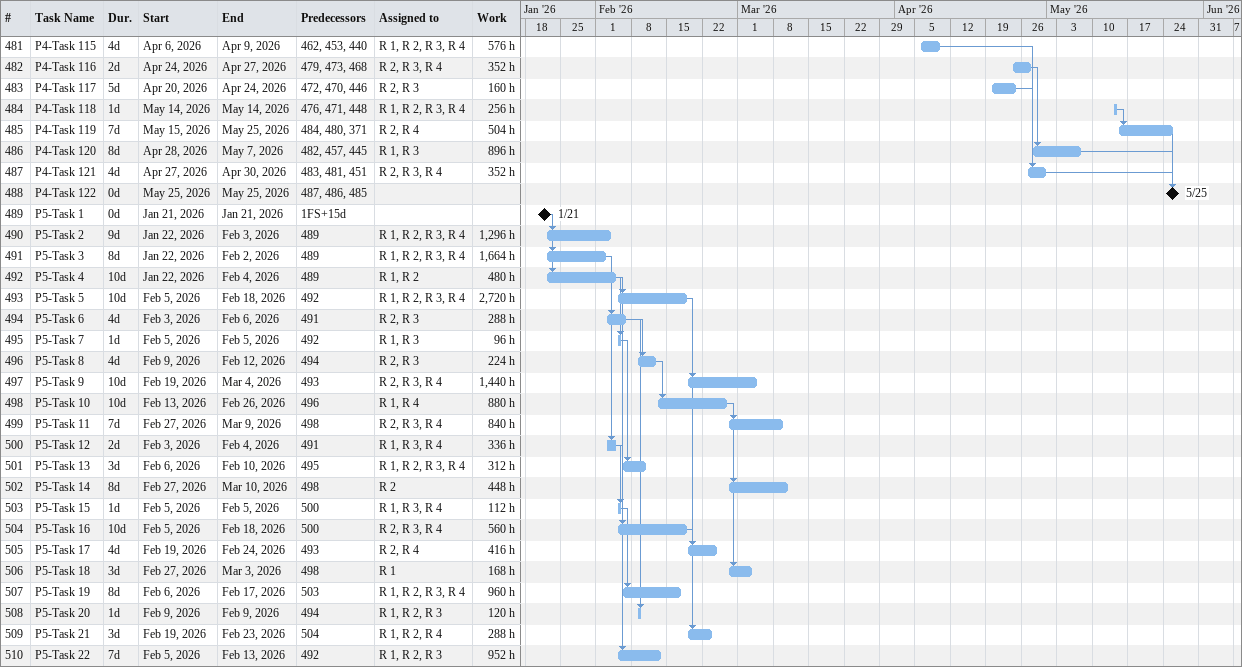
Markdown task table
| ID | Task | Duration | Start | Finish | Predecessors | Resources | Work (h) |
|---|---|---|---|---|---|---|---|
| 481 | P4-Task 115 | 4d | 2026-04-06 | 2026-04-09 | 462, 453, 440 | R 1, R 2, R 3, R 4 | 576 |
| 482 | P4-Task 116 | 2d | 2026-04-24 | 2026-04-27 | 479, 473, 468 | R 2, R 3, R 4 | 352 |
| 483 | P4-Task 117 | 5d | 2026-04-20 | 2026-04-24 | 472, 470, 446 | R 2, R 3 | 160 |
| 484 | P4-Task 118 | 1d | 2026-05-14 | 2026-05-14 | 476, 471, 448 | R 1, R 2, R 3, R 4 | 256 |
| 485 | P4-Task 119 | 7d | 2026-05-15 | 2026-05-25 | 484, 480, 371 | R 2, R 4 | 504 |
| 486 | P4-Task 120 | 8d | 2026-04-28 | 2026-05-07 | 482, 457, 445 | R 1, R 3 | 896 |
| 487 | P4-Task 121 | 4d | 2026-04-27 | 2026-04-30 | 483, 481, 451 | R 2, R 3, R 4 | 352 |
| 488 | P4-Task 122 | 0d | 2026-05-25 | 2026-05-25 | 487, 486, 485 |  |  |
| 489 | P5-Task 1 | 0d | 2026-01-21 | 2026-01-21 | 1FS+15d |  |  |
| 490 | P5-Task 2 | 9d | 2026-01-22 | 2026-02-03 | 489 | R 1, R 2, R 3, R 4 | 1296 |
| 491 | P5-Task 3 | 8d | 2026-01-22 | 2026-02-02 | 489 | R 1, R 2, R 3, R 4 | 1664 |
| 492 | P5-Task 4 | 10d | 2026-01-22 | 2026-02-04 | 489 | R 1, R 2 | 480 |
| 493 | P5-Task 5 | 10d | 2026-02-05 | 2026-02-18 | 492 | R 1, R 2, R 3, R 4 | 2720 |
| 494 | P5-Task 6 | 4d | 2026-02-03 | 2026-02-06 | 491 | R 2, R 3 | 288 |
| 495 | P5-Task 7 | 1d | 2026-02-05 | 2026-02-05 | 492 | R 1, R 3 | 96 |
| 496 | P5-Task 8 | 4d | 2026-02-09 | 2026-02-12 | 494 | R 2, R 3 | 224 |
| 497 | P5-Task 9 | 10d | 2026-02-19 | 2026-03-04 | 493 | R 2, R 3, R 4 | 1440 |
| 498 | P5-Task 10 | 10d | 2026-02-13 | 2026-02-26 | 496 | R 1, R 4 | 880 |
| 499 | P5-Task 11 | 7d | 2026-02-27 | 2026-03-09 | 498 | R 2, R 3, R 4 | 840 |
| 500 | P5-Task 12 | 2d | 2026-02-03 | 2026-02-04 | 491 | R 1, R 3, R 4 | 336 |
| 501 | P5-Task 13 | 3d | 2026-02-06 | 2026-02-10 | 495 | R 1, R 2, R 3, R 4 | 312 |
| 502 | P5-Task 14 | 8d | 2026-02-27 | 2026-03-10 | 498 | R 2 | 448 |
| 503 | P5-Task 15 | 1d | 2026-02-05 | 2026-02-05 | 500 | R 1, R 3, R 4 | 112 |
| 504 | P5-Task 16 | 10d | 2026-02-05 | 2026-02-18 | 500 | R 2, R 3, R 4 | 560 |
| 505 | P5-Task 17 | 4d | 2026-02-19 | 2026-02-24 | 493 | R 2, R 4 | 416 |
| 506 | P5-Task 18 | 3d | 2026-02-27 | 2026-03-03 | 498 | R 1 | 168 |
| 507 | P5-Task 19 | 8d | 2026-02-06 | 2026-02-17 | 503 | R 1, R 2, R 3, R 4 | 960 |
| 508 | P5-Task 20 | 1d | 2026-02-09 | 2026-02-09 | 494 | R 1, R 2, R 3 | 120 |
| 509 | P5-Task 21 | 3d | 2026-02-19 | 2026-02-23 | 504 | R 1, R 2, R 4 | 288 |
| 510 | P5-Task 22 | 7d | 2026-02-05 | 2026-02-13 | 492 | R 1, R 2, R 3 | 952 |
